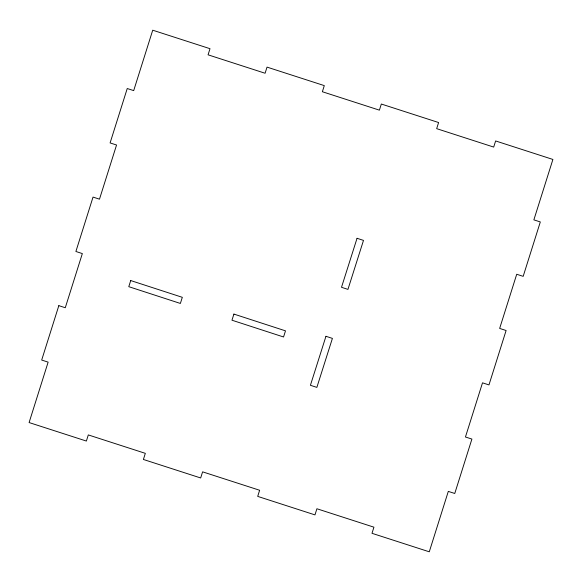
<?xml version="1.0" encoding="UTF-8"?>
<svg xmlns="http://www.w3.org/2000/svg" width="582" height="582" viewBox="0 0 582 582"><rect width="100%" height="100%" fill="white"/><g stroke="black" fill="none" stroke-linecap="round" stroke-linejoin="round"><path stroke-width="0.87" d="M58.826 305.652L41.686 360.054L48.131 362.142L29.1 422.554L86.376 441.054L88.304 434.921L145.333 453.342L143.398 459.467L200.674 477.968L202.601 471.842L259.63 490.262L257.702 496.388L314.971 514.888L316.906 508.755L373.928 527.176L372 533.308L429.276 551.801L448.307 491.39L454.76 493.478L471.9 439.075L465.447 436.995L482.514 382.825L488.967 384.913L506.107 330.511L499.654 328.423L516.721 274.26L523.174 276.348L540.314 221.946L533.869 219.858L552.9 159.446L495.624 140.946L493.696 147.079L436.667 128.658L438.602 122.533L381.326 104.032L379.399 110.158L322.37 91.738L324.298 85.612L267.029 67.112L265.094 73.245L208.072 54.824L210 48.692L152.724 30.199L133.693 90.61L127.24 88.522L110.1 142.925L116.553 145.005L99.486 199.175L93.033 197.087L75.893 251.489L82.346 253.577L65.279 307.74L58.826 305.652M130.724 280.56L128.782 286.679L180.376 303.448L182.319 297.322L130.724 280.56M233.906 314.084L231.963 320.209L283.55 336.978L285.5 330.852L233.906 314.084M325.956 336.294L310.41 385.291L316.863 387.386L332.409 338.389L325.956 336.294M357.05 238.293L341.503 287.297L347.949 289.392L363.495 240.395L357.05 238.293"/></g></svg>
